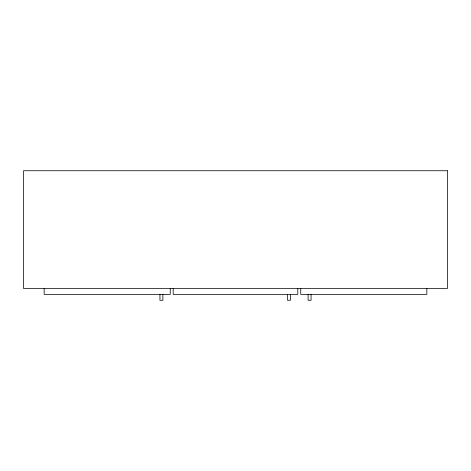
<?xml version="1.0" encoding="UTF-8"?>
<svg xmlns="http://www.w3.org/2000/svg" width="471" height="471" viewBox="0 0 471 471"><rect width="100%" height="100%" fill="white"/><g stroke="black" fill="none" stroke-linecap="round" stroke-linejoin="round"><path stroke-width="0.71" d="M426.844 288.488L426.844 294.375L300.751 294.375L300.751 288.488M311.054 294.375L311.054 300.262L308.111 300.262L308.111 294.375M297.807 288.488L297.807 294.375L173.193 294.375L173.193 288.488M290.448 294.375L290.448 300.262L287.504 300.262L287.504 294.375M170.249 288.488L170.249 294.375L44.156 294.375L44.156 288.488M162.889 294.375L162.889 300.262L159.946 300.262L159.946 294.375M447.45 170.738L23.55 170.738L23.55 288.488L447.45 288.488L447.45 170.738"/></g></svg>
